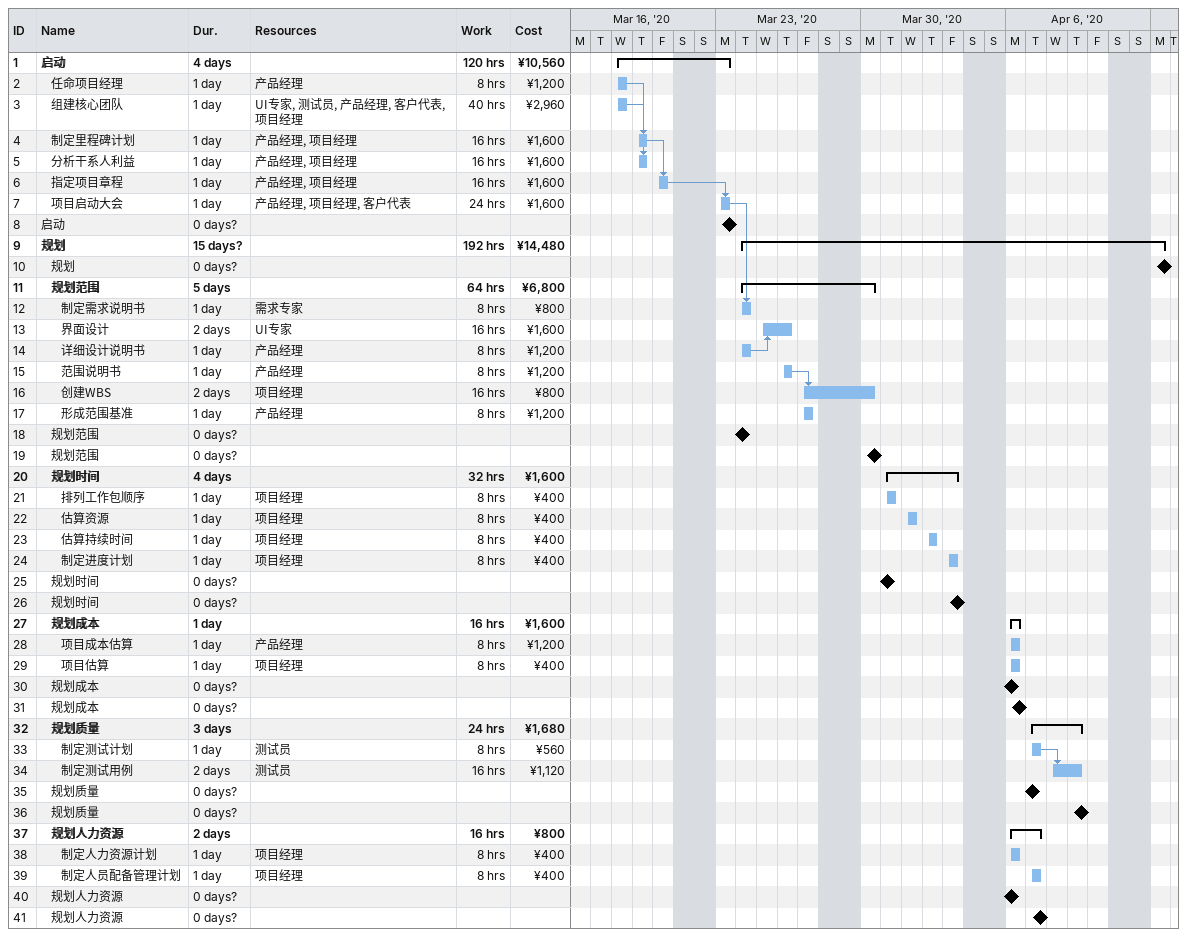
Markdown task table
| ID | Level | Task | Duration | Start | Finish | Predecessors | Resources | Work (h) | Cost (¥) |
|---|---|---|---|---|---|---|---|---|---|
| 1 | 1 | **启动** | 4d | 2020-03-18 | 2020-03-23 |  |  | 120 | 10560 |
| 2 | 2 | 任命项目经理 | 1d | 2020-03-18 | 2020-03-18 |  | 产品经理 | 8 | 1200 |
| 3 | 2 | 组建核心团队 | 1d | 2020-03-18 | 2020-03-18 |  | UI专家, 测试员, 产品经理, 客户代表, 项目经理 | 40 | 2960 |
| 4 | 2 | 制定里程碑计划 | 1d | 2020-03-19 | 2020-03-19 | 2, 3 | 产品经理, 项目经理 | 16 | 1600 |
| 5 | 2 | 分析干系人利益 | 1d | 2020-03-19 | 2020-03-19 | 2, 3 | 产品经理, 项目经理 | 16 | 1600 |
| 6 | 2 | 指定项目章程 | 1d | 2020-03-20 | 2020-03-20 | 4 | 产品经理, 项目经理 | 16 | 1600 |
| 7 | 2 | 项目启动大会 | 1d | 2020-03-23 | 2020-03-23 | 6 | 产品经理, 项目经理, 客户代表 | 24 | 1600 |
| 8 | 1 | 启动 | 0d? | 2020-03-23 | 2020-03-23 |  |  |  |  |
| 9 | 1 | **规划** | 15d? | 2020-03-24 | 2020-04-13 |  |  | 192 | 14480 |
| 10 | 2 | 规划 | 0d? | 2020-04-13 | 2020-04-13 |  |  |  |  |
| 11 | 2 | **规划范围** | 5d | 2020-03-24 | 2020-03-30 |  |  | 64 | 6800 |
| 12 | 3 | 制定需求说明书 | 1d | 2020-03-24 | 2020-03-24 | 7 | 需求专家 | 8 | 800 |
| 13 | 3 | 界面设计 | 2d | 2020-03-25 | 2020-03-26 | 14 | UI专家 | 16 | 1600 |
| 14 | 3 | 详细设计说明书 | 1d | 2020-03-24 | 2020-03-24 |  | 产品经理 | 8 | 1200 |
| 15 | 3 | 范围说明书 | 1d | 2020-03-26 | 2020-03-26 |  | 产品经理 | 8 | 1200 |
| 16 | 3 | 创建WBS | 2d | 2020-03-27 | 2020-03-30 | 15 | 项目经理 | 16 | 800 |
| 17 | 3 | 形成范围基准 | 1d | 2020-03-27 | 2020-03-27 |  | 产品经理 | 8 | 1200 |
| 18 | 2 | 规划范围 | 0d? | 2020-03-24 | 2020-03-24 |  |  |  |  |
| 19 | 2 | 规划范围 | 0d? | 2020-03-30 | 2020-03-30 |  |  |  |  |
| 20 | 2 | **规划时间** | 4d | 2020-03-31 | 2020-04-03 |  |  | 32 | 1600 |
| 21 | 3 | 排列工作包顺序 | 1d | 2020-03-31 | 2020-03-31 |  | 项目经理 | 8 | 400 |
| 22 | 3 | 估算资源 | 1d | 2020-04-01 | 2020-04-01 |  | 项目经理 | 8 | 400 |
| 23 | 3 | 估算持续时间 | 1d | 2020-04-02 | 2020-04-02 |  | 项目经理 | 8 | 400 |
| 24 | 3 | 制定进度计划 | 1d | 2020-04-03 | 2020-04-03 |  | 项目经理 | 8 | 400 |
| 25 | 2 | 规划时间 | 0d? | 2020-03-31 | 2020-03-31 |  |  |  |  |
| 26 | 2 | 规划时间 | 0d? | 2020-04-03 | 2020-04-03 |  |  |  |  |
| 27 | 2 | **规划成本** | 1d | 2020-04-06 | 2020-04-06 |  |  | 16 | 1600 |
| 28 | 3 | 项目成本估算 | 1d | 2020-04-06 | 2020-04-06 |  | 产品经理 | 8 | 1200 |
| 29 | 3 | 项目估算 | 1d | 2020-04-06 | 2020-04-06 |  | 项目经理 | 8 | 400 |
| 30 | 2 | 规划成本 | 0d? | 2020-04-06 | 2020-04-06 |  |  |  |  |
| 31 | 2 | 规划成本 | 0d? | 2020-04-06 | 2020-04-06 |  |  |  |  |
| 32 | 2 | **规划质量** | 3d | 2020-04-07 | 2020-04-09 |  |  | 24 | 1680 |
| 33 | 3 | 制定测试计划 | 1d | 2020-04-07 | 2020-04-07 |  | 测试员 | 8 | 560 |
| 34 | 3 | 制定测试用例 | 2d | 2020-04-08 | 2020-04-09 | 33 | 测试员 | 16 | 1120 |
| 35 | 2 | 规划质量 | 0d? | 2020-04-07 | 2020-04-07 |  |  |  |  |
| 36 | 2 | 规划质量 | 0d? | 2020-04-09 | 2020-04-09 |  |  |  |  |
| 37 | 2 | **规划人力资源** | 2d | 2020-04-06 | 2020-04-07 |  |  | 16 | 800 |
| 38 | 3 | 制定人力资源计划 | 1d | 2020-04-06 | 2020-04-06 |  | 项目经理 | 8 | 400 |
| 39 | 3 | 制定人员配备管理计划 | 1d | 2020-04-07 | 2020-04-07 |  | 项目经理 | 8 | 400 |
| 40 | 2 | 规划人力资源 | 0d? | 2020-04-06 | 2020-04-06 |  |  |  |  |
| 41 | 2 | 规划人力资源 | 0d? | 2020-04-07 | 2020-04-07 |  |  |  |  |
